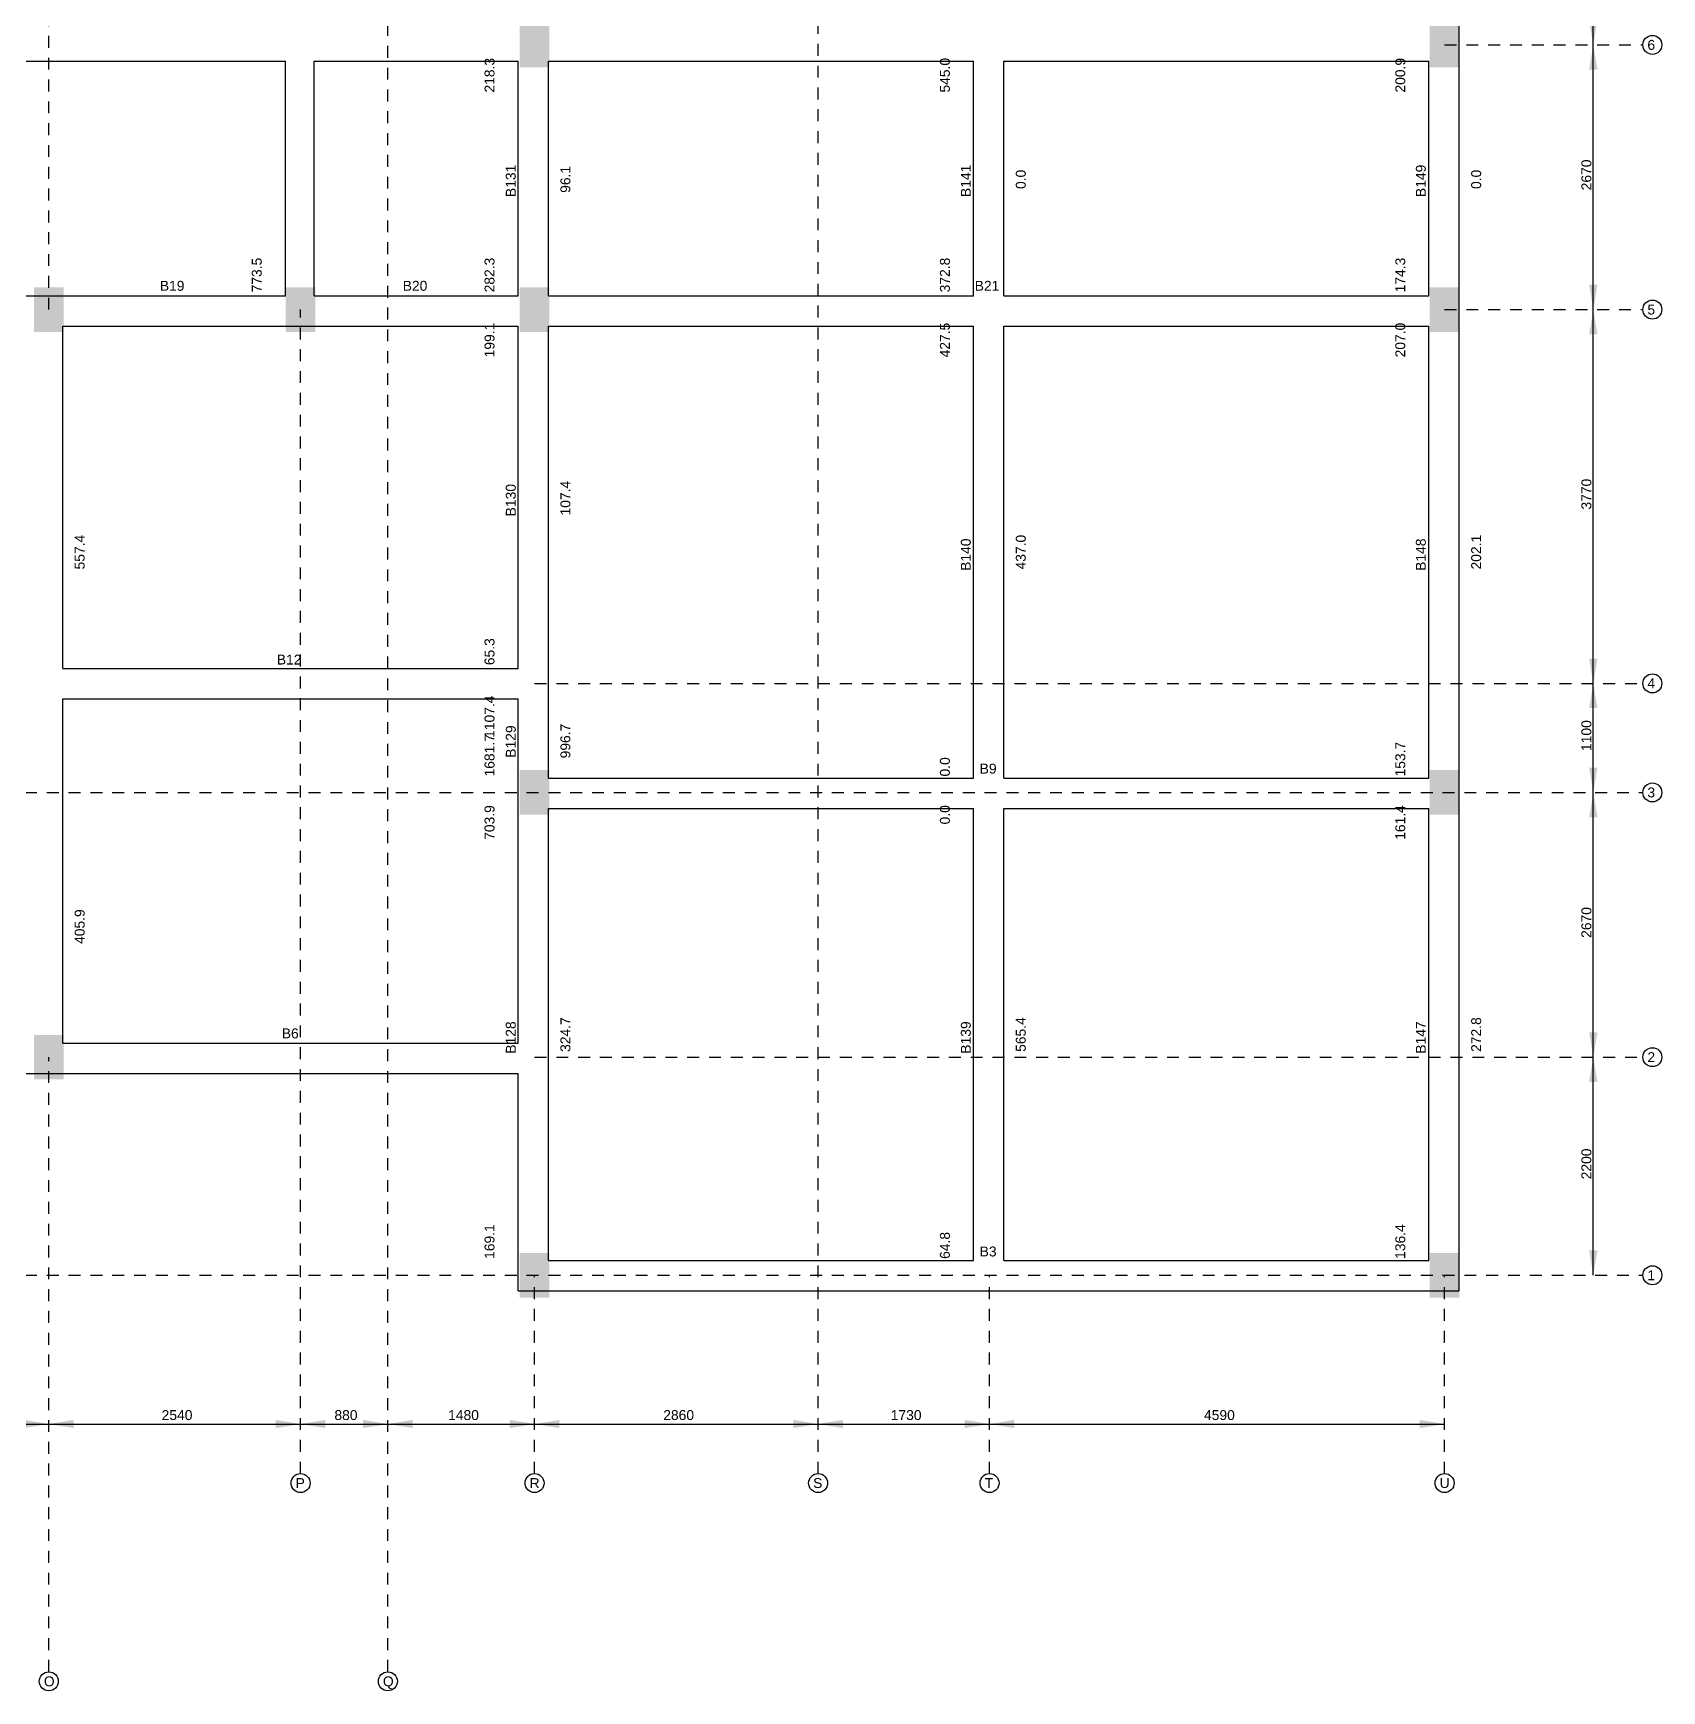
# Model space of a CAD drawing. Extents: x 27.1 to 69.8, y -4.3 to 59.6.
# Drawn here: x 51.32 to 67.75, y 3.42 to 20.14 of the extents above; entities that cross this region are included whole.
import ezdxf
from ezdxf.enums import TextEntityAlignment as Align

# ---------------------------------------------------------------- set-up
doc = ezdxf.new("R2010")
doc.units = 0
doc.linetypes.add('ACAD_ISO02W100', pattern=[15, 12, -3])
for name, color, linetype in [('Beam_Name', 3, 'CONTINUOUS'), ('CenterLine', 253, 'CONTINUOUS'), ('Columns', 6, 'CONTINUOUS'), ('Grid_Dimension', 7, 'CONTINUOUS'), ('GridName', 7, 'CONTINUOUS'), ('Layout', 2, 'CONTINUOUS'), ('XLeftTop_Steel', 4, 'CONTINUOUS'), ('XMidBottom_Steel', 4, 'CONTINUOUS'), ('XRightTop_Steel', 4, 'CONTINUOUS')]:
    doc.layers.add(name, color=color, linetype=linetype)
doc.styles.add('STRUDS_Arial', font='ARIAL.TTF', dxfattribs={"height": 0.04})
doc.styles.add('stylebar', font='ARIAL.TTF', dxfattribs={"height": 0.04})

msp = doc.modelspace()

# ---------------------------------------------------------------- linework, layer by layer
at = {"layer": 'CenterLine', "linetype": 'ACAD_ISO02W100', "ltscale": 0.01}
for p, q in [((51.478, 17.35), (51.478, 59.38)), ((54.898, 3.61), (54.898, 45.17)), ((59.238, 5.61), (59.238, 45.17)), ((65.558, 20.02), (67.558, 20.02)), ((54.018, 5.61), (54.018, 17.35)), ((65.558, 17.35), (67.558, 17.35)), ((56.378, 13.58), (67.558, 13.58)), ((41.118, 12.48), (67.558, 12.48)), ((51.478, 3.61), (51.478, 9.81)), ((56.378, 9.81), (67.558, 9.81)), ((41.118, 7.61), (67.558, 7.61)), ((56.378, 5.61), (56.378, 7.61)), ((60.968, 5.61), (60.968, 7.61)), ((65.558, 5.61), (65.558, 7.61))]:
    msp.add_line(p, q, dxfattribs=at)
at = {"layer": 'Columns'}
for points in [[(56.228, 19.795), (56.228, 20.245), (56.528, 19.795), (56.528, 20.245)], [(65.408, 19.795), (65.408, 20.245), (65.708, 19.795), (65.708, 20.245)], [(51.328, 17.125), (51.328, 17.575), (51.628, 17.125), (51.628, 17.575)], [(53.868, 17.125), (53.868, 17.575), (54.168, 17.125), (54.168, 17.575)], [(56.228, 17.125), (56.228, 17.575), (56.528, 17.125), (56.528, 17.575)], [(65.408, 17.125), (65.408, 17.575), (65.708, 17.125), (65.708, 17.575)], [(56.228, 12.255), (56.228, 12.705), (56.528, 12.255), (56.528, 12.705)], [(65.408, 12.255), (65.408, 12.705), (65.708, 12.255), (65.708, 12.705)], [(51.328, 9.585), (51.328, 10.035), (51.628, 9.585), (51.628, 10.035)], [(56.228, 7.385), (56.228, 7.835), (56.528, 7.385), (56.528, 7.835)], [(65.408, 7.385), (65.408, 7.835), (65.708, 7.385), (65.708, 7.835)]]:
    msp.add_solid(points, dxfattribs=at)
at = {"layer": 'Grid_Dimension'}
for p, q in [((67.058, 20.02), (67.058, 25.05)), ((67.058, 17.35), (67.058, 20.02)), ((67.058, 13.58), (67.058, 17.35)), ((67.058, 12.48), (67.058, 13.58)), ((67.058, 9.81), (67.058, 12.48)), ((67.058, 7.61), (67.058, 9.81)), ((50.558, 6.11), (51.478, 6.11)), ((51.478, 6.11), (54.018, 6.11)), ((54.018, 6.11), (54.898, 6.11)), ((54.898, 6.11), (56.378, 6.11)), ((56.378, 6.11), (59.238, 6.11)), ((59.238, 6.11), (60.968, 6.11)), ((60.968, 6.11), (65.558, 6.11))]:
    msp.add_line(p, q, dxfattribs=at)
for points in [[(67.058, 20.02), (67.0164, 20.27), (67.058, 20.02), (67.0996, 20.27)], [(67.058, 20.02), (67.0164, 19.77), (67.058, 20.02), (67.0996, 19.77)], [(67.058, 17.35), (67.0164, 17.6), (67.058, 17.35), (67.0996, 17.6)], [(67.058, 17.35), (67.0164, 17.1), (67.058, 17.35), (67.0996, 17.1)], [(67.058, 13.58), (67.0164, 13.83), (67.058, 13.58), (67.0996, 13.83)], [(67.058, 13.58), (67.0164, 13.33), (67.058, 13.58), (67.0996, 13.33)], [(67.058, 12.48), (67.0164, 12.73), (67.058, 12.48), (67.0996, 12.73)], [(67.058, 12.48), (67.0164, 12.23), (67.058, 12.48), (67.0996, 12.23)], [(67.058, 9.81), (67.0164, 10.06), (67.058, 9.81), (67.0996, 10.06)], [(67.058, 9.81), (67.0164, 9.56), (67.058, 9.81), (67.0996, 9.56)], [(67.058, 7.61), (67.0164, 7.86), (67.058, 7.61), (67.0996, 7.86)], [(51.478, 6.11), (51.228, 6.1516), (51.478, 6.11), (51.228, 6.0684)], [(51.478, 6.11), (51.728, 6.1516), (51.478, 6.11), (51.728, 6.0684)], [(54.018, 6.11), (53.768, 6.1516), (54.018, 6.11), (53.768, 6.0684)], [(54.018, 6.11), (54.268, 6.1516), (54.018, 6.11), (54.268, 6.0684)], [(54.898, 6.11), (54.648, 6.1516), (54.898, 6.11), (54.648, 6.0684)], [(54.898, 6.11), (55.148, 6.1516), (54.898, 6.11), (55.148, 6.0684)], [(56.378, 6.11), (56.128, 6.1516), (56.378, 6.11), (56.128, 6.0684)], [(56.378, 6.11), (56.628, 6.1516), (56.378, 6.11), (56.628, 6.0684)], [(59.238, 6.11), (58.988, 6.1516), (59.238, 6.11), (58.988, 6.0684)], [(59.238, 6.11), (59.488, 6.1516), (59.238, 6.11), (59.488, 6.0684)], [(60.968, 6.11), (60.718, 6.1516), (60.968, 6.11), (60.718, 6.0684)], [(60.968, 6.11), (61.218, 6.1516), (60.968, 6.11), (61.218, 6.0684)], [(65.558, 6.11), (65.308, 6.1516), (65.558, 6.11), (65.308, 6.0684)]]:
    msp.add_solid(points, dxfattribs=at)
at = {"layer": 'GridName'}
for centre in [(67.6537, 20.02), (67.6537, 17.35), (67.6537, 13.58), (67.6537, 12.48), (67.6537, 9.81), (67.6537, 7.61), (54.018, 5.5143), (56.378, 5.5143), (59.238, 5.5143), (60.968, 5.5143), (65.558, 5.5143), (51.478, 3.5143), (54.898, 3.5143)]:
    msp.add_circle(centre, 0.0957, dxfattribs=at)
at = {"layer": 'Layout'}
for p, q in [((65.7051, 19.8544), (65.7051, 25.1966)), ((65.7051, 17.1834), (65.7051, 20.1607)), ((48.6919, 19.8544), (53.8639, 19.8544)), ((53.8639, 17.4896), (53.8639, 19.8544)), ((54.1531, 19.8544), (56.2117, 19.8544)), ((54.1531, 17.4896), (54.1531, 19.8544)), ((56.2117, 17.4896), (56.2117, 19.8544)), ((56.518, 19.8544), (60.8053, 19.8544)), ((56.518, 17.4896), (56.518, 19.8544)), ((60.8053, 17.4896), (60.8053, 19.8544)), ((61.1115, 19.8544), (65.3989, 19.8544)), ((61.1115, 17.4896), (61.1115, 19.8544)), ((65.3989, 17.4896), (65.3989, 19.8544)), ((48.6919, 17.4896), (51.6181, 17.4896)), ((51.3119, 17.4896), (53.8639, 17.4896)), ((54.1531, 17.4896), (56.2117, 17.4896)), ((56.518, 17.4896), (60.8053, 17.4896)), ((61.1115, 17.4896), (65.3989, 17.4896)), ((65.7051, 12.3176), (65.7051, 17.4896)), ((51.6181, 17.1834), (54.1531, 17.1834)), ((51.6181, 13.7297), (51.6181, 17.1834)), ((53.8639, 17.1834), (56.2117, 17.1834)), ((56.2117, 13.7297), (56.2117, 17.1834)), ((56.518, 17.1834), (60.8053, 17.1834)), ((56.518, 13.4234), (56.518, 17.1834)), ((60.8053, 12.6238), (60.8053, 17.1834)), ((61.1115, 17.1834), (65.3989, 17.1834)), ((61.1115, 12.6238), (61.1115, 17.1834)), ((65.3989, 12.6238), (65.3989, 17.1834)), ((51.6181, 13.7297), (56.2117, 13.7297)), ((56.518, 12.6238), (56.518, 13.7297)), ((51.6181, 12.4707), (51.6181, 13.4234)), ((51.6181, 13.4234), (56.2117, 13.4234)), ((56.2117, 12.3176), (56.2117, 13.4234)), ((56.2117, 9.9527), (56.2117, 12.6238)), ((56.518, 12.6238), (60.8053, 12.6238)), ((61.1115, 12.6238), (65.3989, 12.6238)), ((65.7051, 7.4518), (65.7051, 12.6238)), ((51.6181, 9.9527), (51.6181, 12.4707)), ((56.518, 12.3176), (60.8053, 12.3176)), ((56.518, 9.6465), (56.518, 12.3176)), ((60.8053, 7.758), (60.8053, 12.3176)), ((61.1115, 12.3176), (65.3989, 12.3176)), ((61.1115, 7.758), (61.1115, 12.3176)), ((65.3989, 7.758), (65.3989, 12.3176)), ((51.6181, 9.9527), (56.2117, 9.9527)), ((56.518, 7.758), (56.518, 9.9527)), ((46.0548, 9.6465), (51.6181, 9.6465)), ((51.3119, 9.6465), (56.2117, 9.6465)), ((56.2117, 7.4518), (56.2117, 9.6465)), ((56.518, 7.758), (60.8053, 7.758)), ((61.1115, 7.758), (65.3989, 7.758)), ((56.2117, 7.4518), (61.1115, 7.4518)), ((60.8053, 7.4518), (65.7051, 7.4518))]:
    msp.add_line(p, q, dxfattribs=at)

# ---------------------------------------------------------------- texts
at = {"layer": 'Beam_Name', "style": 'STRUDS_Arial'}
for s, p in [('B131', (56.188, 18.485)), ('B141', (60.778, 18.485)), ('B149', (65.368, 18.485)), ('B130', (56.188, 15.265)), ('B140', (60.778, 14.715)), ('B148', (65.368, 14.715)), ('B129', (56.188, 12.83)), ('B128', (56.188, 9.845)), ('B139', (60.778, 9.845)), ('B147', (65.368, 9.845))]:
    msp.add_text(s, height=0.1, rotation=90, dxfattribs=at).set_placement(p)
for s, p in [('B19', (52.598, 17.54)), ('B20', (55.048, 17.54)), ('B21', (60.818, 17.54)), ('B12', (53.778, 13.77)), ('B9', (60.868, 12.67)), ('B6', (53.828, 10)), ('B3', (60.868, 7.8))]:
    msp.add_text(s, height=0.1, dxfattribs=at).set_placement(p)
at = {"layer": 'Grid_Dimension', "style": 'stylebar'}
for s, p in [('2670', (67.038, 18.553)), ('3770', (67.038, 15.333)), ('1100', (67.038, 12.898)), ('2670', (67.038, 11.013)), ('2200', (67.038, 8.578))]:
    msp.add_text(s, height=0.1, rotation=90, dxfattribs=at).set_placement(p)
for s, p in [('2540', (52.616, 6.15)), ('880', (54.359, 6.15)), ('1480', (55.506, 6.15)), ('2860', (57.676, 6.15)), ('1730', (59.971, 6.15)), ('4590', (63.131, 6.15))]:
    msp.add_text(s, height=0.1, dxfattribs=at).set_placement(p)
at = {"layer": 'GridName', "style": 'STRUDS_Arial'}
for s, p in [('6', (67.6037, 19.97)), ('5', (67.6037, 17.3)), ('4', (67.6037, 13.53)), ('3', (67.6037, 12.43)), ('2', (67.6037, 9.76)), ('1', (67.6037, 7.56)), ('P', (53.968, 5.4643)), ('R', (56.328, 5.4643)), ('S', (59.188, 5.4643)), ('T', (60.918, 5.4643)), ('U', (65.508, 5.4643)), ('O', (51.428, 3.4643)), ('Q', (54.848, 3.4643))]:
    msp.add_text(s, height=0.1, dxfattribs=at).set_placement(p)
at = {"layer": 'XLeftTop_Steel', "style": 'STRUDS_Arial'}
for s, p in [('773.5', (53.6257, 17.5236)), ('282.3', (55.9735, 17.5236)), ('372.8', (60.5671, 17.5236)), ('174.3', (65.1607, 17.5236)), ('65.3', (55.9735, 13.7637)), ('1681.7', (55.9735, 12.6408)), ('153.7', (65.1607, 12.6408)), ('0.0', (60.5671, 12.6408)), ('169.1', (55.9735, 7.7751)), ('64.8', (60.5671, 7.7751)), ('136.4', (65.1607, 7.7751))]:
    msp.add_text(s, height=0.1, rotation=90, dxfattribs=at).set_placement(p)
at = {"layer": 'XMidBottom_Steel', "style": 'STRUDS_Arial'}
for s, p in [('96.1', (56.7391, 18.6635)), ('0.0', (61.3327, 18.6635)), ('0.0', (65.9263, 18.6635)), ('107.4', (56.7391, 15.448)), ('557.4', (51.8393, 14.9036)), ('437.0', (61.3327, 14.9036)), ('202.1', (65.9263, 14.9036)), ('996.7', (56.7391, 12.9981)), ('405.9', (51.8393, 11.1267)), ('324.7', (56.7391, 10.0378)), ('565.4', (61.3327, 10.0378)), ('272.8', (65.9263, 10.0378))]:
    msp.add_text(s, height=0.1, rotation=90, dxfattribs=at).set_placement(p, align=Align.CENTER)
at = {"layer": 'XRightTop_Steel', "style": 'STRUDS_Arial'}
for s, p in [('218.3', (55.9735, 19.8885)), ('545.0', (60.5671, 19.8885)), ('200.9', (65.1607, 19.8885)), ('199.1', (55.9735, 17.2174)), ('427.5', (60.5671, 17.2174)), ('207.0', (65.1607, 17.2174)), ('1107.4', (55.9735, 13.4575)), ('703.9', (55.9735, 12.3516)), ('0.0', (60.5671, 12.3516)), ('161.4', (65.1607, 12.3516))]:
    msp.add_text(s, height=0.1, rotation=90, dxfattribs=at).set_placement(p, align=Align.RIGHT)

doc.saveas('drawing.dxf')
